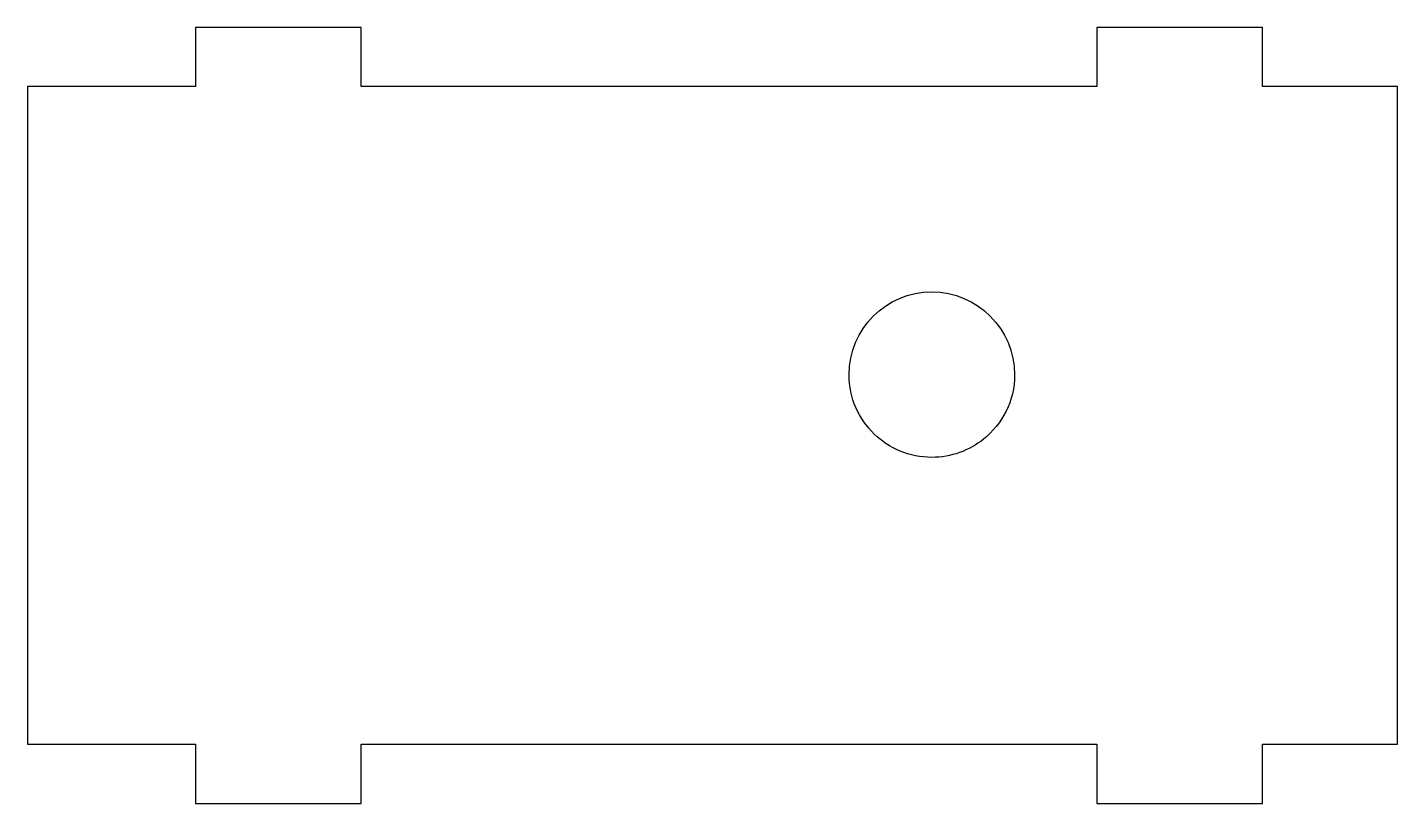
# Model space of a CAD drawing. Extents: x 0 to 41.4, y 0 to 23.5.
import ezdxf

# ---------------------------------------------------------------- set-up
doc = ezdxf.new("R2010")
doc.units = 0
doc.layers.add('Ebene_1', color=7, linetype='CONTINUOUS')

msp = doc.modelspace()

# ---------------------------------------------------------------- linework, layer by layer
at = {"layer": 'Ebene_1', "color": 7}
for p, q in [((5.08, 23.45098), (5.08, 21.660563)), ((10.080639, 23.45098), (5.08, 23.45098)), ((5.08, 23.45098), (5.08, 23.45098)), ((10.080639, 21.660563), (10.080639, 23.45098)), ((37.315084, 23.45098), (32.314444, 23.45098)), ((32.314444, 23.45098), (32.314444, 21.660563)), ((37.315084, 21.660563), (37.315084, 23.45098)), ((5.08, 21.660563), (0, 21.660563)), ((0, 21.660563), (0, 1.799168)), ((32.314444, 21.660563), (10.080639, 21.660563)), ((41.398472, 21.660563), (37.315084, 21.660563)), ((41.398472, 1.799168), (41.398472, 21.660563)), ((27.322639, 15.460705), (27.322639, 15.460705)), ((0, 1.799168), (5.08, 1.799168)), ((5.08, 1.799168), (5.08, 0.000001)), ((10.080639, 0.000001), (10.080639, 1.799168)), ((10.080639, 1.799168), (32.314444, 1.799168)), ((32.314444, 1.799168), (32.314444, 0.000001)), ((37.315084, 0.000001), (37.315084, 1.799168)), ((37.315084, 1.799168), (41.398472, 1.799168)), ((5.08, 0.000001), (10.080639, 0.000001)), ((32.314444, 0.000001), (37.315084, 0.000001))]:
    msp.add_line(p, q, dxfattribs=at)
for points in [[(24.82675, 12.955977), (24.82675, 14.336608), (25.941867, 15.460705), (27.322639, 15.460705)], [(27.322639, 15.460705), (28.703326, 15.460705), (29.827361, 14.336608), (29.827361, 12.955977)], [(25.585194, 11.165559), (25.117552, 11.619937), (24.82675, 12.252397), (24.82675, 12.955977)], [(29.827361, 12.955977), (29.827361, 12.16519), (29.456521, 11.464997), (28.883695, 11.006668)], [(27.322639, 10.460004), (26.645306, 10.460004), (26.035395, 10.728115), (25.585194, 11.165559)], [(28.883695, 11.006668), (28.456015, 10.664615), (27.912766, 10.460004), (27.322639, 10.460004)]]:
    msp.add_open_spline(points, degree=3, dxfattribs=at)

doc.saveas('drawing.dxf')
